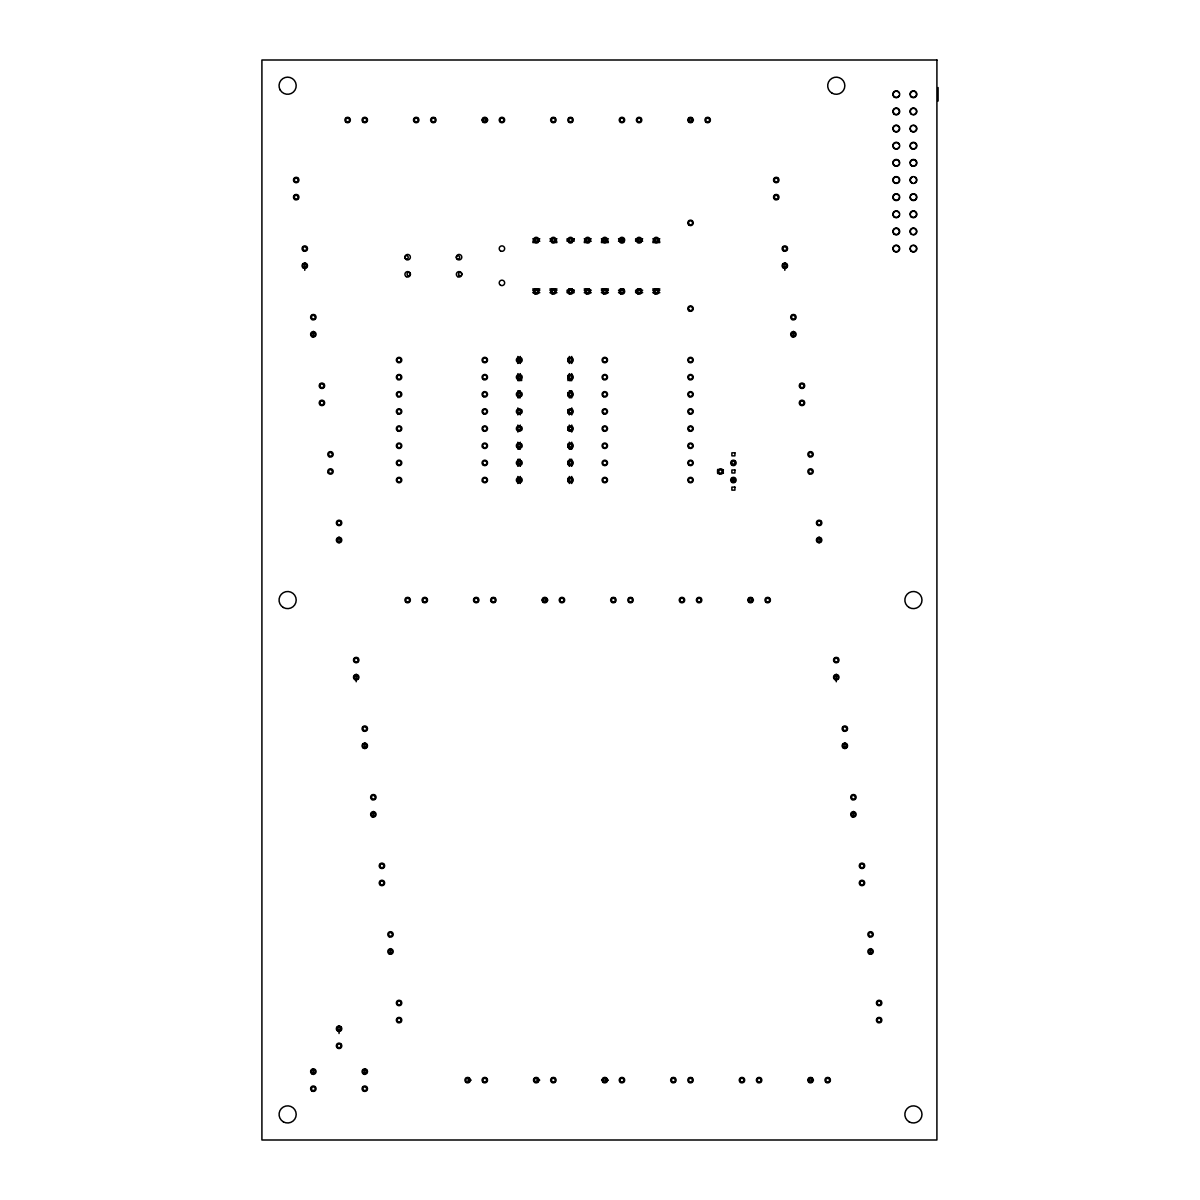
<?xml version="1.0" encoding="UTF-8"?>
<svg xmlns="http://www.w3.org/2000/svg" width="1200" height="1200" viewBox="0 0 1200 1200"><rect width="100%" height="100%" fill="white"/><g stroke="black" fill="none" stroke-linecap="round" stroke-linejoin="round"><path stroke-width="1.5" d="M482.115 120L487.74 120M687.855 120.015L693.48 120.015M532.785 238.815L539.805 238.815M549.93 238.815L556.95 238.815M584.22 238.815L591.24 238.815M601.365 238.815L608.385 238.815M618.51 238.815L623.775 238.815M642.675 238.815L635.655 238.815L635.655 241.23L642.675 241.23M652.8 238.815L659.82 238.815M532.785 241.23L539.805 241.23M549.93 241.23L556.95 241.23M584.22 241.23L591.24 241.23M601.365 241.23L608.385 241.23M618.51 241.23L623.775 241.23M652.8 241.23L659.82 241.23M532.785 242.58L538.05 242.58M551.685 242.58L556.95 242.58M568.83 242.58L572.34 242.58M584.22 242.58L589.485 242.58M601.365 242.58L608.385 242.58M620.265 242.58L623.775 242.58M637.41 242.58L640.92 242.58M652.8 242.58L659.82 242.58M532.785 288.9L539.805 288.9M549.93 288.9L556.95 288.9M568.83 288.9L572.34 288.9M584.22 288.9L589.485 288.9M601.365 288.9L608.385 288.9M620.265 288.9L623.775 288.9M637.41 288.9L640.92 288.9M652.8 288.9L659.82 288.9M532.785 290.25L539.805 290.25M549.93 290.25L556.95 290.25M584.22 290.25L591.24 290.25M601.365 290.25L608.385 290.25M618.51 290.25L623.775 290.25M642.675 290.25L635.655 290.25L635.655 292.665L642.675 292.665M652.8 290.25L659.82 290.25M532.785 292.665L539.805 292.665M549.93 292.665L556.95 292.665M584.22 292.665L591.24 292.665M601.365 292.665L608.385 292.665M618.51 292.665L623.775 292.665M652.8 292.665L659.82 292.665M517.89 358.77L520.29 358.77M569.325 358.77L571.725 358.77M517.89 361.17L520.29 361.17M569.325 361.17L571.725 361.17M517.89 375.915L520.29 375.915M569.325 375.915L571.725 375.915M517.89 378.315L520.29 378.315M569.325 378.315L571.725 378.315M520.29 390.75L517.89 390.75L517.89 397.77L520.29 397.77L520.29 392.505M569.325 390.75L571.725 390.75L571.725 397.77L569.325 397.77L569.325 392.505M517.89 393.06L520.29 393.06M569.325 393.06L571.725 393.06M517.89 395.46L520.29 395.46M569.325 395.46L571.725 395.46M517.89 410.205L520.29 410.205M569.325 410.205L571.725 410.205M517.89 412.605L520.29 412.605M569.325 412.605L571.725 412.605M517.89 427.35L520.29 427.35M569.325 427.35L571.725 427.35M517.89 429.75L520.29 429.75M569.325 429.75L571.725 429.75M517.89 444.495L520.29 444.495M569.325 444.495L571.725 444.495M517.89 446.895L520.29 446.895M569.325 446.895L571.725 446.895M520.29 459.33L517.89 459.33L517.89 466.35M569.325 459.33L571.725 459.33L571.725 466.35M731.88 461.385L734.91 461.385M517.89 461.64L520.29 461.64M569.325 461.64L571.725 461.64M517.89 464.04L520.29 464.04M569.325 464.04L571.725 464.04M731.88 464.34L734.91 464.34M723.45 469.98L718.905 469.98L718.905 473.025L723.45 473.025M517.89 478.785L520.29 478.785M569.325 478.785L571.725 478.785M517.89 481.185L520.29 481.185M569.325 481.185L571.725 481.185M542.13 600.06L547.755 600.06M747.87 600.075L753.495 600.075M467.79 1080.135L471.165 1080.135M536.37 1080.135L539.745 1080.135M601.575 1080.135L608.325 1080.135M807.87 1080.135L813.495 1080.135M938.085 87.54L938.085 101.04M870.555 948.585L870.555 954.21M853.41 811.425L853.41 817.05M844.845 742.86L844.845 748.485M836.265 674.28L836.265 681.78M819.12 537.12L819.12 542.745M793.41 331.38L793.41 337.005M784.83 262.8L784.83 270.3M733.395 478.005L733.395 481.74M731.97 478.545L731.97 481.59M721.935 469.98L721.935 473.025M657.51 238.815L657.51 241.23M657.51 290.25L657.51 292.665M655.11 238.815L655.11 241.23M655.11 290.25L655.11 292.665M640.365 238.815L640.365 241.23M640.365 290.25L640.365 292.665M637.965 238.815L637.965 241.23M637.965 290.25L637.965 292.665M623.22 238.815L623.22 241.23M623.22 290.25L623.22 292.665M620.82 238.815L620.82 241.23M620.82 290.25L620.82 292.665M606.075 238.815L606.075 241.23M606.075 290.25L606.075 292.665M603.675 238.815L603.675 241.23M603.675 290.25L603.675 292.665M588.93 238.815L588.93 241.23M588.93 290.25L588.93 292.665M586.53 238.815L586.53 241.23M586.53 290.25L586.53 292.665M571.785 238.815L571.785 241.23M571.785 290.25L571.785 292.665M571.725 356.46L571.725 363.48M571.725 373.605L571.725 380.625L569.325 380.625L569.325 373.605M571.725 407.895L571.725 414.915M571.725 425.04L571.725 432.06M571.725 442.185L571.725 449.205L569.325 449.205L569.325 442.185M571.725 476.475L571.725 483.495M569.385 238.815L569.385 241.23M569.385 290.25L569.385 292.665M569.325 356.46L569.325 363.48M569.325 409.65L569.325 414.915M569.325 425.04L569.325 430.305M569.325 461.085L569.325 466.35M569.325 476.475L569.325 483.495M567.975 358.215L567.975 361.725M567.975 375.36L567.975 380.625M567.975 392.505L567.975 396.015M567.975 409.65L567.975 413.16M567.975 426.795L567.975 430.305M567.975 443.94L567.975 447.45M567.975 461.085L567.975 464.595M567.975 478.23L567.975 481.74M554.64 238.815L554.64 241.23M554.64 290.25L554.64 292.665M552.24 238.815L552.24 241.23M552.24 290.25L552.24 292.665M537.495 238.815L537.495 241.23M537.495 290.25L537.495 292.665M535.095 238.815L535.095 241.23M535.095 290.25L535.095 292.665M521.64 358.215L521.64 361.725M521.64 375.36L521.64 380.625M521.64 392.505L521.64 396.015M521.64 409.65L521.64 413.16M521.64 426.795L521.64 430.305M521.64 443.94L521.64 447.45M521.64 461.085L521.64 464.595M521.64 478.23L521.64 481.74M520.29 356.46L520.29 363.48M520.29 373.605L520.29 380.625L517.89 380.625L517.89 373.605M520.29 409.65L520.29 414.915M520.29 425.04L520.29 430.305M520.29 442.185L520.29 449.205L517.89 449.205L517.89 442.185M520.29 461.085L520.29 466.35M520.29 476.475L520.29 483.495M517.89 356.46L517.89 363.48M517.89 407.895L517.89 414.915M517.89 425.04L517.89 432.06M517.89 476.475L517.89 483.495M390.495 948.585L390.495 954.21M373.35 811.425L373.35 817.05M364.785 742.86L364.785 748.485M364.785 1068.885L364.785 1074.51M356.205 674.28L356.205 681.765M339.06 537.12L339.06 542.745M339.06 1026.015L339.06 1033.515M313.35 331.38L313.35 337.005M313.35 1068.885L313.35 1074.51M304.77 262.8L304.77 270.3M910.335 94.29A3.09 3.09 0 0 1 914.475 91.395A3.09 3.09 0 0 1 915.78 96.27A3.09 3.09 0 0 1 910.755 95.835M898.95 95.835A3.09 3.09 0 0 1 894.285 96.66A3.09 3.09 0 0 1 894.285 91.92A3.09 3.09 0 0 1 898.95 92.745M911.88 114.105A3.09 3.09 0 0 1 911.43 109.065A3.09 3.09 0 0 1 916.32 110.385A3.09 3.09 0 0 1 913.425 114.525M913.425 125.49A3.09 3.09 0 0 1 916.5 128.58A3.09 3.09 0 0 1 913.425 131.67A3.09 3.09 0 0 1 910.335 128.58M910.755 127.035A3.09 3.09 0 0 1 911.88 125.91M899.355 128.58A3.09 3.09 0 0 1 895.215 131.475A3.09 3.09 0 0 1 893.91 126.6A3.09 3.09 0 0 1 898.95 127.035M910.755 144.18A3.09 3.09 0 0 1 915.78 143.745A3.09 3.09 0 0 1 914.475 148.62A3.09 3.09 0 0 1 910.335 145.725M898.95 147.27A3.09 3.09 0 0 1 894.285 148.095A3.09 3.09 0 0 1 894.285 143.355A3.09 3.09 0 0 1 898.95 144.18M910.335 162.87A3.09 3.09 0 0 1 913.425 159.78A3.09 3.09 0 0 1 916.5 162.87A3.09 3.09 0 0 1 913.425 165.96M911.88 165.54A3.09 3.09 0 0 1 910.755 164.415M898.95 164.415A3.09 3.09 0 0 1 893.91 164.85A3.09 3.09 0 0 1 895.215 159.975A3.09 3.09 0 0 1 899.355 162.87M914.955 177.345A3.09 3.09 0 0 1 914.955 182.685M911.88 182.685A3.09 3.09 0 0 1 911.88 177.345M894.735 182.685A3.09 3.09 0 0 1 894.285 177.645A3.09 3.09 0 0 1 899.175 178.965A3.09 3.09 0 0 1 896.28 183.105M910.755 195.615A3.09 3.09 0 0 1 915.78 195.18A3.09 3.09 0 0 1 914.475 200.055A3.09 3.09 0 0 1 910.335 197.16M899.355 197.16A3.09 3.09 0 0 1 895.215 200.055A3.09 3.09 0 0 1 893.91 195.18A3.09 3.09 0 0 1 898.95 195.615M910.335 214.305A3.09 3.09 0 0 1 914.475 211.41A3.09 3.09 0 0 1 915.78 216.285A3.09 3.09 0 0 1 910.755 215.85M898.95 215.85A3.09 3.09 0 0 1 894.285 216.675A3.09 3.09 0 0 1 894.285 211.935A3.09 3.09 0 0 1 898.95 212.76M911.88 234.12A3.09 3.09 0 0 1 911.43 229.08A3.09 3.09 0 0 1 916.32 230.4A3.09 3.09 0 0 1 913.425 234.54M913.425 245.505A3.09 3.09 0 0 1 916.5 248.595A3.09 3.09 0 0 1 913.425 251.685A3.09 3.09 0 0 1 910.335 248.595M910.755 247.05A3.09 3.09 0 0 1 911.88 245.925M899.355 248.595A3.09 3.09 0 0 1 895.215 251.49A3.09 3.09 0 0 1 893.91 246.615A3.09 3.09 0 0 1 898.95 247.05M717.675 473.55A15.87 15.87 0 0 1 717.675 469.41M401.1 360.045L401.1 360.045A2.025 2.025 0 0 1 398.055 361.785A2.025 2.025 0 0 1 398.055 358.29A2.025 2.025 0 0 1 401.1 360.045M401.1 377.19L401.1 377.31A2.025 2.025 0 0 1 398.055 378.93A2.025 2.025 0 0 1 398.055 375.435A2.025 2.025 0 0 1 401.1 377.19L401.1 377.19M401.1 394.335L401.1 394.335A2.025 2.025 0 0 1 398.055 396.075A2.025 2.025 0 0 1 398.055 392.58A2.025 2.025 0 0 1 401.1 394.335M606.84 377.19L606.84 377.31A2.025 2.025 0 0 1 603.795 378.93A2.025 2.025 0 0 1 603.795 375.435A2.025 2.025 0 0 1 606.84 377.19L606.84 377.19M606.84 445.77L606.84 445.635A2.025 2.025 0 0 0 603.795 444.015A2.025 2.025 0 0 0 603.795 447.51A2.025 2.025 0 0 0 606.84 445.77L606.84 445.77M936.915 60L261.915 60L261.915 1140L936.915 1140L936.915 60M349.32 118.32L345.945 118.32L345.945 121.695L349.32 121.695L349.32 118.32M366.465 118.32L363.09 118.32L363.09 121.695L366.465 121.695L366.465 118.32M417.9 118.32L414.525 118.32L414.525 121.695L417.9 121.695L417.9 118.32M435.045 118.32L431.67 118.32L431.67 121.695L435.045 121.695L435.045 118.32M486.48 118.32L483.105 118.32L483.105 121.695L486.48 121.695L486.48 118.32M503.625 118.32L500.25 118.32L500.25 121.695L503.625 121.695L503.625 118.32M555.06 118.32L551.685 118.32L551.685 121.695L555.06 121.695L555.06 118.32M572.205 118.32L568.83 118.32L568.83 121.695L572.205 121.695L572.205 118.32M623.64 118.32L620.265 118.32L620.265 121.695L623.64 121.695L623.64 118.32M640.785 118.32L637.41 118.32L637.41 121.695L640.785 121.695L640.785 118.32M692.22 118.32L688.845 118.32L688.845 121.695L692.22 121.695L692.22 118.32M709.365 118.32L705.99 118.32L705.99 121.695L709.365 121.695L709.365 118.32M297.885 178.335L294.51 178.335L294.51 181.71L297.885 181.71L297.885 178.335M777.945 178.335L774.57 178.335L774.57 181.71L777.945 181.71L777.945 178.335M297.885 195.48L294.51 195.48L294.51 198.855L297.885 198.855L297.885 195.48M777.945 195.48L774.57 195.48L774.57 198.855L777.945 198.855L777.945 195.48M574.095 238.815L567.075 238.815L567.075 241.23L574.095 241.23L574.095 238.815M306.465 246.915L303.09 246.915L303.09 250.29L306.465 250.29L306.465 246.915M786.525 246.915L783.15 246.915L783.15 250.29L786.525 250.29L786.525 246.915M306.465 264.06L303.09 264.06L303.09 267.435L306.465 267.435L306.465 264.06M786.525 264.06L783.15 264.06L783.15 267.435L786.525 267.435L786.525 264.06M574.095 290.25L567.075 290.25L567.075 292.665L574.095 292.665L574.095 290.25M315.03 315.495L311.655 315.495L311.655 318.87L315.03 318.87L315.03 315.495M795.09 315.495L791.715 315.495L791.715 318.87L795.09 318.87L795.09 315.495M315.03 332.64L311.655 332.64L311.655 336.015L315.03 336.015L315.03 332.64M795.09 332.64L791.715 332.64L791.715 336.015L795.09 336.015L795.09 332.64M323.61 384.075L320.235 384.075L320.235 387.45L323.61 387.45L323.61 384.075M803.67 384.075L800.295 384.075L800.295 387.45L803.67 387.45L803.67 384.075M323.61 401.22L320.235 401.22L320.235 404.595L323.61 404.595L323.61 401.22M803.67 401.22L800.295 401.22L800.295 404.595L803.67 404.595L803.67 401.22M332.175 452.655L328.8 452.655L328.8 456.03L332.175 456.03L332.175 452.655M734.91 452.82L731.88 452.82L731.88 455.85L734.91 455.85L734.91 452.82M812.235 452.655L808.86 452.655L808.86 456.03L812.235 456.03L812.235 452.655M734.91 461.31L731.88 461.31L731.88 464.43L734.91 464.43L734.91 461.31M332.175 469.8L328.8 469.8L328.8 473.175L332.175 473.175L332.175 469.8M812.235 469.8L808.86 469.8L808.86 473.175L812.235 473.175L812.235 469.8M734.91 469.965L731.88 469.965L731.88 472.995L734.91 472.995L734.91 469.965M735.015 478.545L731.88 478.53L731.88 481.575L735.015 481.59L734.91 478.53M734.91 487.11L731.88 487.11L731.88 490.14L734.91 490.14L734.91 487.11M340.755 521.235L337.38 521.235L337.38 524.61L340.755 524.61L340.755 521.235M820.815 521.235L817.44 521.235L817.44 524.61L820.815 524.61L820.815 521.235M340.755 538.38L337.38 538.38L337.38 541.755L340.755 541.755L340.755 538.38M820.815 538.38L817.44 538.38L817.44 541.755L820.815 541.755L820.815 538.38M409.335 598.38L405.96 598.38L405.96 601.755L409.335 601.755L409.335 598.38M426.48 598.38L423.105 598.38L423.105 601.755L426.48 601.755L426.48 598.38M477.915 598.38L474.54 598.38L474.54 601.755L477.915 601.755L477.915 598.38M495.06 598.38L491.685 598.38L491.685 601.755L495.06 601.755L495.06 598.38M546.495 598.38L543.12 598.38L543.12 601.755L546.495 601.755L546.495 598.38M563.64 598.38L560.265 598.38L560.265 601.755L563.64 601.755L563.64 598.38M615.075 598.38L611.7 598.38L611.7 601.755L615.075 601.755L615.075 598.38M632.22 598.38L628.845 598.38L628.845 601.755L632.22 601.755L632.22 598.38M683.655 598.38L680.28 598.38L680.28 601.755L683.655 601.755L683.655 598.38M700.8 598.38L697.425 598.38L697.425 601.755L700.8 601.755L700.8 598.38M752.235 598.38L748.86 598.38L748.86 601.755L752.235 601.755L752.235 598.38M769.38 598.38L766.005 598.38L766.005 601.755L769.38 601.755L769.38 598.38M357.9 658.395L354.525 658.395L354.525 661.77L357.9 661.77L357.9 658.395M837.96 658.395L834.585 658.395L834.585 661.77L837.96 661.77L837.96 658.395M357.9 675.54L354.525 675.54L354.525 678.915L357.9 678.915L357.9 675.54M837.96 675.54L834.585 675.54L834.585 678.915L837.96 678.915L837.96 675.54M366.465 726.96L363.09 726.975L363.09 730.35L366.465 730.35L366.465 726.96M846.525 726.975L843.15 726.975L843.15 730.35L846.525 730.35L846.525 726.975M366.465 744.12L363.09 744.12L363.09 747.495L366.465 747.495L366.465 744.12M846.525 744.12L843.15 744.12L843.15 747.495L846.525 747.495L846.525 744.12M375.045 795.555L371.67 795.555L371.67 798.93L375.045 798.93L375.045 795.555M855.105 795.555L851.73 795.555L851.73 798.93L855.105 798.93L855.105 795.555M375.045 812.7L371.67 812.685L371.67 816.075L375.045 816.06L375.045 812.7M855.105 812.7L851.73 812.685L851.73 816.06L855.105 816.075L855.105 812.7M383.61 864.135L380.235 864.135L380.235 867.51L383.61 867.51L383.61 864.135M863.67 864.135L860.295 864.135L860.295 867.51L863.67 867.51L863.67 864.135M383.61 881.28L380.235 881.28L380.235 884.64L383.61 884.64L383.61 881.28M863.67 881.28L860.295 881.28L860.295 884.655L863.67 884.655L863.67 881.28M392.19 932.715L388.815 932.715L388.815 936.09L392.19 936.09L392.19 932.715M872.25 932.715L868.875 932.715L868.875 936.09L872.25 936.09L872.25 932.715M392.19 949.86L388.815 949.86L388.815 953.235L392.19 953.235L392.19 949.86M872.25 949.86L868.875 949.86L868.875 953.235L872.25 953.235L872.25 949.86M400.755 1001.295L397.38 1001.295L397.38 1004.67L400.755 1004.67L400.755 1001.28M880.815 1001.295L877.44 1001.295L877.44 1004.655L880.815 1004.67L880.815 1001.295M400.755 1018.425L397.38 1018.44L397.38 1021.8L400.755 1021.815L400.755 1018.44M880.815 1018.425L877.44 1018.44L877.44 1021.815L880.815 1021.815L880.815 1018.44M340.755 1027.005L337.38 1027.005L337.38 1030.38L340.755 1030.38L340.755 1027.005M340.755 1044.15L337.38 1044.15L337.38 1047.525L340.755 1047.525L340.755 1044.15M315.03 1069.875L311.655 1069.875L311.655 1073.25L315.03 1073.25L315.03 1069.875M366.465 1069.875L363.09 1069.875L363.09 1073.25L366.465 1073.25L366.465 1069.875M469.335 1078.44L465.96 1078.44L465.96 1081.815L469.335 1081.815L469.335 1078.44M486.48 1078.44L483.105 1078.44L483.105 1081.815L486.48 1081.815L486.48 1078.44M537.915 1078.44L534.54 1078.44L534.54 1081.815L537.915 1081.815L537.915 1078.44M555.06 1078.44L551.685 1078.44L551.685 1081.815L555.06 1081.815L555.06 1078.44M606.495 1078.44L603.12 1078.44L603.12 1081.815L606.495 1081.815L606.495 1078.44M623.64 1078.44L620.265 1078.44L620.265 1081.815L623.64 1081.815L623.64 1078.44M675.075 1078.44L671.7 1078.44L671.7 1081.815L675.075 1081.815L675.075 1078.44M692.22 1078.44L688.845 1078.44L688.845 1081.815L692.22 1081.815L692.22 1078.44M743.655 1078.44L740.28 1078.44L740.28 1081.815L743.655 1081.815L743.655 1078.44M760.8 1078.44L757.425 1078.44L757.425 1081.815L760.8 1081.815L760.8 1078.44M812.235 1078.44L808.86 1078.44L808.86 1081.815L812.235 1081.815L812.235 1078.44M829.38 1078.44L826.005 1078.44L826.005 1081.815L829.38 1081.815L829.38 1078.44M315.03 1087.005L311.655 1087.02L311.655 1090.395L315.03 1090.395L315.03 1087.02M366.465 1087.005L363.09 1087.02L363.09 1090.38L366.465 1090.38L366.465 1087.02M831.975 93.135A8.58 8.565 0 0 0 844.845 85.71A8.58 8.565 0 0 0 831.975 78.3A8.58 8.565 0 0 0 831.975 93.135M909.135 607.485A8.565 8.565 0 0 0 921.99 600.075A8.565 8.565 0 0 0 909.135 592.65A8.565 8.565 0 0 0 909.135 607.485M283.335 607.485A8.58 8.565 0 0 0 296.205 600.06A8.58 8.565 0 0 0 283.335 592.65A8.58 8.565 0 0 0 283.335 607.485M283.335 1121.835A8.58 8.58 0 0 0 296.205 1114.41A8.58 8.58 0 0 0 283.335 1107A8.58 8.58 0 0 0 283.335 1121.835M909.135 1121.835A8.58 8.565 0 0 0 921.99 1114.41A8.58 8.565 0 0 0 909.135 1107A8.58 8.565 0 0 0 909.135 1121.835M280.2 90A8.58 8.565 0 0 0 295.05 90A8.58 8.565 0 0 0 287.625 77.145A8.58 8.565 0 0 0 280.2 90M457.71 259.545A2.745 2.745 0 0 0 461.82 257.175A2.745 2.745 0 0 0 457.71 254.79A2.745 2.745 0 0 0 457.71 259.545M457.71 276.69A2.745 2.745 0 0 0 461.82 274.305A2.745 2.745 0 0 0 457.71 271.935A2.745 2.745 0 0 0 457.71 276.69M406.275 259.545A2.745 2.745 0 0 0 410.385 257.175A2.745 2.745 0 0 0 406.275 254.79A2.745 2.745 0 0 0 406.275 259.545M406.275 276.69A2.745 2.745 0 0 0 410.385 274.305A2.745 2.745 0 0 0 406.275 271.935A2.745 2.745 0 0 0 406.275 276.69M500.565 250.965A2.745 2.745 0 0 0 504.675 248.595A2.745 2.745 0 0 0 500.565 246.225A2.745 2.745 0 0 0 500.565 250.965M500.565 285.255A2.745 2.745 0 0 0 504.675 282.885A2.745 2.745 0 0 0 500.565 280.515A2.745 2.745 0 0 0 500.565 285.255M893.61 112.98A3.09 3.09 0 0 0 898.95 112.98A3.09 3.09 0 0 0 896.28 108.345A3.09 3.09 0 0 0 893.61 112.98M894.735 234.12A3.09 3.09 0 0 0 899.355 231.45A3.09 3.09 0 0 0 894.735 228.78A3.09 3.09 0 0 0 894.735 234.12M654.87 293.835A2.745 2.745 0 0 0 658.98 291.465A2.745 2.745 0 0 0 654.87 289.08A2.745 2.745 0 0 0 654.87 293.835M637.725 293.835A2.745 2.745 0 0 0 641.835 291.465A2.745 2.745 0 0 0 637.725 289.08A2.745 2.745 0 0 0 637.725 293.835M620.58 293.835A2.745 2.745 0 0 0 624.69 291.465A2.745 2.745 0 0 0 620.58 289.08A2.745 2.745 0 0 0 620.58 293.835M603.435 293.835A2.745 2.745 0 0 0 607.545 291.465A2.745 2.745 0 0 0 603.435 289.08A2.745 2.745 0 0 0 603.435 293.835M586.29 293.835A2.745 2.745 0 0 0 590.4 291.465A2.745 2.745 0 0 0 586.29 289.08A2.745 2.745 0 0 0 586.29 293.835M569.145 293.835A2.745 2.745 0 0 0 573.255 291.465A2.745 2.745 0 0 0 569.145 289.08A2.745 2.745 0 0 0 569.145 293.835M552 293.835A2.745 2.745 0 0 0 556.11 291.465A2.745 2.745 0 0 0 552 289.08A2.745 2.745 0 0 0 552 293.835M534.855 293.835A2.745 2.745 0 0 0 538.965 291.465A2.745 2.745 0 0 0 534.855 289.08A2.745 2.745 0 0 0 534.855 293.835M534.855 242.4A2.745 2.745 0 0 0 538.965 240.03A2.745 2.745 0 0 0 534.855 237.645A2.745 2.745 0 0 0 534.855 242.4M552 242.4A2.745 2.745 0 0 0 556.11 240.03A2.745 2.745 0 0 0 552 237.645A2.745 2.745 0 0 0 552 242.4M569.145 242.4A2.745 2.745 0 0 0 573.255 240.03A2.745 2.745 0 0 0 569.145 237.645A2.745 2.745 0 0 0 569.145 242.4M586.29 242.4A2.745 2.745 0 0 0 590.4 240.03A2.745 2.745 0 0 0 586.29 237.645A2.745 2.745 0 0 0 586.29 242.4M603.435 242.4A2.745 2.745 0 0 0 607.545 240.03A2.745 2.745 0 0 0 603.435 237.645A2.745 2.745 0 0 0 603.435 242.4M620.58 242.4A2.745 2.745 0 0 0 624.69 240.03A2.745 2.745 0 0 0 620.58 237.645A2.745 2.745 0 0 0 620.58 242.4M637.725 242.4A2.745 2.745 0 0 0 641.835 240.03A2.745 2.745 0 0 0 637.725 237.645A2.745 2.745 0 0 0 637.725 242.4M654.87 242.4A2.745 2.745 0 0 0 658.98 240.03A2.745 2.745 0 0 0 654.87 237.645A2.745 2.745 0 0 0 654.87 242.4M569.145 362.415A2.745 2.745 0 0 0 573.255 360.045A2.745 2.745 0 0 0 569.145 357.66A2.745 2.745 0 0 0 569.145 362.415M569.145 379.56A2.745 2.745 0 0 0 573.255 377.19A2.745 2.745 0 0 0 569.145 374.805A2.745 2.745 0 0 0 569.145 379.56M569.145 396.705A2.745 2.745 0 0 0 573.255 394.335A2.745 2.745 0 0 0 569.145 391.95A2.745 2.745 0 0 0 569.145 396.705M569.145 413.85A2.745 2.745 0 0 0 573.255 411.48A2.745 2.745 0 0 0 569.145 409.095A2.745 2.745 0 0 0 569.145 413.85M569.145 430.995A2.745 2.745 0 0 0 573.255 428.625A2.745 2.745 0 0 0 569.145 426.24A2.745 2.745 0 0 0 569.145 430.995M568.14 447.135A2.745 2.745 0 0 0 572.895 447.135A2.745 2.745 0 0 0 570.525 443.025A2.745 2.745 0 0 0 568.14 447.135M569.145 465.285A2.745 2.745 0 0 0 573.255 462.915A2.745 2.745 0 0 0 569.145 460.53A2.745 2.745 0 0 0 569.145 465.285M568.14 481.425A2.745 2.745 0 0 0 572.895 481.425A2.745 2.745 0 0 0 570.525 477.315A2.745 2.745 0 0 0 568.14 481.425M516.705 481.425A2.745 2.745 0 0 0 521.46 481.425A2.745 2.745 0 0 0 519.09 477.315A2.745 2.745 0 0 0 516.705 481.425M517.71 465.285A2.745 2.745 0 0 0 521.82 462.915A2.745 2.745 0 0 0 517.71 460.53A2.745 2.745 0 0 0 517.71 465.285M516.705 447.135A2.745 2.745 0 0 0 521.46 447.135A2.745 2.745 0 0 0 519.09 443.025A2.745 2.745 0 0 0 516.705 447.135M517.71 430.995A2.745 2.745 0 0 0 521.82 428.625A2.745 2.745 0 0 0 517.71 426.24A2.745 2.745 0 0 0 517.71 430.995M517.71 413.85A2.745 2.745 0 0 0 521.82 411.48A2.745 2.745 0 0 0 517.71 409.095A2.745 2.745 0 0 0 517.71 413.85M517.71 396.705A2.745 2.745 0 0 0 521.82 394.335A2.745 2.745 0 0 0 517.71 391.95A2.745 2.745 0 0 0 517.71 396.705M517.71 379.56A2.745 2.745 0 0 0 521.82 377.19A2.745 2.745 0 0 0 517.71 374.805A2.745 2.745 0 0 0 517.71 379.56M517.71 362.415A2.745 2.745 0 0 0 521.82 360.045A2.745 2.745 0 0 0 517.71 357.66A2.745 2.745 0 0 0 517.71 362.415M380.55 868.185A2.745 2.745 0 0 0 384.66 865.815A2.745 2.745 0 0 0 380.55 863.445A2.745 2.745 0 0 0 380.55 868.185M380.55 885.33A2.745 2.745 0 0 0 384.66 882.96A2.745 2.745 0 0 0 380.55 880.59A2.745 2.745 0 0 0 380.55 885.33M389.13 936.765A2.745 2.745 0 0 0 393.24 934.395A2.745 2.745 0 0 0 389.13 932.025A2.745 2.745 0 0 0 389.13 936.765M389.13 953.91A2.745 2.745 0 0 0 393.24 951.54A2.745 2.745 0 0 0 389.13 949.17A2.745 2.745 0 0 0 389.13 953.91M397.695 1005.345A2.745 2.745 0 0 0 401.805 1002.975A2.745 2.745 0 0 0 397.695 1000.605A2.745 2.745 0 0 0 397.695 1005.345M397.695 1022.49A2.745 2.745 0 0 0 401.805 1020.12A2.745 2.745 0 0 0 397.695 1017.75A2.745 2.745 0 0 0 397.695 1022.49M773.88 181.38A2.745 2.745 0 0 0 778.635 181.38A2.745 2.745 0 0 0 776.265 177.27A2.745 2.745 0 0 0 773.88 181.38M774.885 199.53A2.745 2.745 0 0 0 778.995 197.16A2.745 2.745 0 0 0 774.885 194.79A2.745 2.745 0 0 0 774.885 199.53M783.465 250.965A2.745 2.745 0 0 0 787.575 248.595A2.745 2.745 0 0 0 783.465 246.225A2.745 2.745 0 0 0 783.465 250.965M783.465 268.11A2.745 2.745 0 0 0 787.575 265.74A2.745 2.745 0 0 0 783.465 263.37A2.745 2.745 0 0 0 783.465 268.11M792.03 319.545A2.745 2.745 0 0 0 796.14 317.175A2.745 2.745 0 0 0 792.03 314.805A2.745 2.745 0 0 0 792.03 319.545M792.03 336.69A2.745 2.745 0 0 0 796.14 334.32A2.745 2.745 0 0 0 792.03 331.95A2.745 2.745 0 0 0 792.03 336.69M353.835 661.44A2.745 2.745 0 0 0 358.575 661.44A2.745 2.745 0 0 0 356.205 657.33A2.745 2.745 0 0 0 353.835 661.44M354.84 679.59A2.745 2.745 0 0 0 358.95 677.22A2.745 2.745 0 0 0 354.84 674.85A2.745 2.745 0 0 0 354.84 679.59M363.405 731.025A2.745 2.745 0 0 0 367.515 728.655A2.745 2.745 0 0 0 363.405 726.285A2.745 2.745 0 0 0 363.405 731.025M363.405 748.17A2.745 2.745 0 0 0 367.515 745.8A2.745 2.745 0 0 0 363.405 743.43A2.745 2.745 0 0 0 363.405 748.17M371.985 799.605A2.745 2.745 0 0 0 376.095 797.235A2.745 2.745 0 0 0 371.985 794.865A2.745 2.745 0 0 0 371.985 799.605M371.985 816.75A2.745 2.745 0 0 0 376.095 814.38A2.745 2.745 0 0 0 371.985 812.01A2.745 2.745 0 0 0 371.985 816.75M800.61 388.125A2.745 2.745 0 0 0 804.72 385.755A2.745 2.745 0 0 0 800.61 383.385A2.745 2.745 0 0 0 800.61 388.125M800.61 405.27A2.745 2.745 0 0 0 804.72 402.9A2.745 2.745 0 0 0 800.61 400.53A2.745 2.745 0 0 0 800.61 405.27M809.175 456.705A2.745 2.745 0 0 0 813.285 454.335A2.745 2.745 0 0 0 809.175 451.965A2.745 2.745 0 0 0 809.175 456.705M809.175 473.85A2.745 2.745 0 0 0 813.285 471.48A2.745 2.745 0 0 0 809.175 469.11A2.745 2.745 0 0 0 809.175 473.85M817.755 525.285A2.745 2.745 0 0 0 821.865 522.915A2.745 2.745 0 0 0 817.755 520.545A2.745 2.745 0 0 0 817.755 525.285M816.75 541.425A2.745 2.745 0 0 0 821.49 541.425A2.745 2.745 0 0 0 819.12 537.315A2.745 2.745 0 0 0 816.75 541.425M706.305 122.385A2.745 2.745 0 0 0 710.415 120.015A2.745 2.745 0 0 0 706.305 117.63A2.745 2.745 0 0 0 706.305 122.385M689.16 122.385A2.745 2.745 0 0 0 693.27 120.015A2.745 2.745 0 0 0 689.16 117.63A2.745 2.745 0 0 0 689.16 122.385M637.725 122.385A2.745 2.745 0 0 0 641.835 120.015A2.745 2.745 0 0 0 637.725 117.63A2.745 2.745 0 0 0 637.725 122.385M620.58 122.385A2.745 2.745 0 0 0 624.69 120.015A2.745 2.745 0 0 0 620.58 117.63A2.745 2.745 0 0 0 620.58 122.385M569.145 122.385A2.745 2.745 0 0 0 573.255 120.015A2.745 2.745 0 0 0 569.145 117.63A2.745 2.745 0 0 0 569.145 122.385M552 122.385A2.745 2.745 0 0 0 556.11 120.015A2.745 2.745 0 0 0 552 117.63A2.745 2.745 0 0 0 552 122.385M860.61 868.185A2.745 2.745 0 0 0 864.72 865.815A2.745 2.745 0 0 0 860.61 863.445A2.745 2.745 0 0 0 860.61 868.185M860.61 885.33A2.745 2.745 0 0 0 864.72 882.96A2.745 2.745 0 0 0 860.61 880.59A2.745 2.745 0 0 0 860.61 885.33M869.19 936.765A2.745 2.745 0 0 0 873.3 934.395A2.745 2.745 0 0 0 869.19 932.025A2.745 2.745 0 0 0 869.19 936.765M869.19 953.91A2.745 2.745 0 0 0 873.3 951.54A2.745 2.745 0 0 0 869.19 949.17A2.745 2.745 0 0 0 869.19 953.91M877.755 1005.345A2.745 2.745 0 0 0 881.865 1002.975A2.745 2.745 0 0 0 877.755 1000.605A2.745 2.745 0 0 0 877.755 1005.345M877.755 1022.49A2.745 2.745 0 0 0 881.865 1020.12A2.745 2.745 0 0 0 877.755 1017.75A2.745 2.745 0 0 0 877.755 1022.49M500.565 122.385A2.745 2.745 0 0 0 504.675 120.015A2.745 2.745 0 0 0 500.565 117.63A2.745 2.745 0 0 0 500.565 122.385M483.42 122.385A2.745 2.745 0 0 0 487.53 120.015A2.745 2.745 0 0 0 483.42 117.63A2.745 2.745 0 0 0 483.42 122.385M431.985 122.385A2.745 2.745 0 0 0 436.095 120.015A2.745 2.745 0 0 0 431.985 117.63A2.745 2.745 0 0 0 431.985 122.385M414.84 122.385A2.745 2.745 0 0 0 418.95 120.015A2.745 2.745 0 0 0 414.84 117.63A2.745 2.745 0 0 0 414.84 122.385M363.405 122.385A2.745 2.745 0 0 0 367.515 120.015A2.745 2.745 0 0 0 363.405 117.63A2.745 2.745 0 0 0 363.405 122.385M346.26 122.385A2.745 2.745 0 0 0 350.37 120.015A2.745 2.745 0 0 0 346.26 117.63A2.745 2.745 0 0 0 346.26 122.385M834.9 662.445A2.745 2.745 0 0 0 839.01 660.075A2.745 2.745 0 0 0 834.9 657.705A2.745 2.745 0 0 0 834.9 662.445M834.9 679.59A2.745 2.745 0 0 0 839.01 677.22A2.745 2.745 0 0 0 834.9 674.85A2.745 2.745 0 0 0 834.9 679.59M843.465 731.025A2.745 2.745 0 0 0 847.575 728.655A2.745 2.745 0 0 0 843.465 726.285A2.745 2.745 0 0 0 843.465 731.025M843.465 748.17A2.745 2.745 0 0 0 847.575 745.8A2.745 2.745 0 0 0 843.465 743.43A2.745 2.745 0 0 0 843.465 748.17M852.045 799.605A2.745 2.745 0 0 0 856.155 797.235A2.745 2.745 0 0 0 852.045 794.865A2.745 2.745 0 0 0 852.045 799.605M852.045 816.75A2.745 2.745 0 0 0 856.155 814.38A2.745 2.745 0 0 0 852.045 812.01A2.745 2.745 0 0 0 852.045 816.75M293.82 181.38A2.745 2.745 0 0 0 298.575 181.38A2.745 2.745 0 0 0 296.205 177.27A2.745 2.745 0 0 0 293.82 181.38M294.825 199.53A2.745 2.745 0 0 0 298.935 197.16A2.745 2.745 0 0 0 294.825 194.79A2.745 2.745 0 0 0 294.825 199.53M303.405 250.965A2.745 2.745 0 0 0 307.515 248.595A2.745 2.745 0 0 0 303.405 246.225A2.745 2.745 0 0 0 303.405 250.965M303.405 268.11A2.745 2.745 0 0 0 307.515 265.74A2.745 2.745 0 0 0 303.405 263.37A2.745 2.745 0 0 0 303.405 268.11M311.97 319.545A2.745 2.745 0 0 0 316.08 317.175A2.745 2.745 0 0 0 311.97 314.805A2.745 2.745 0 0 0 311.97 319.545M311.97 336.69A2.745 2.745 0 0 0 316.08 334.32A2.745 2.745 0 0 0 311.97 331.95A2.745 2.745 0 0 0 311.97 336.69M620.58 1082.505A2.745 2.745 0 0 0 624.69 1080.135A2.745 2.745 0 0 0 620.58 1077.75A2.745 2.745 0 0 0 620.58 1082.505M603.435 1082.505A2.745 2.745 0 0 0 607.545 1080.135A2.745 2.745 0 0 0 603.435 1077.75A2.745 2.745 0 0 0 603.435 1082.505M552 1082.505A2.745 2.745 0 0 0 556.11 1080.135A2.745 2.745 0 0 0 552 1077.75A2.745 2.745 0 0 0 552 1082.505M534.855 1082.505A2.745 2.745 0 0 0 538.965 1080.135A2.745 2.745 0 0 0 534.855 1077.75A2.745 2.745 0 0 0 534.855 1082.505M483.42 1082.505A2.745 2.745 0 0 0 487.53 1080.135A2.745 2.745 0 0 0 483.42 1077.75A2.745 2.745 0 0 0 483.42 1082.505M466.275 1082.505A2.745 2.745 0 0 0 470.385 1080.135A2.745 2.745 0 0 0 466.275 1077.75A2.745 2.745 0 0 0 466.275 1082.505M320.55 388.125A2.745 2.745 0 0 0 324.66 385.755A2.745 2.745 0 0 0 320.55 383.385A2.745 2.745 0 0 0 320.55 388.125M320.55 405.27A2.745 2.745 0 0 0 324.66 402.9A2.745 2.745 0 0 0 320.55 400.53A2.745 2.745 0 0 0 320.55 405.27M329.115 456.705A2.745 2.745 0 0 0 333.225 454.335A2.745 2.745 0 0 0 329.115 451.965A2.745 2.745 0 0 0 329.115 456.705M328.11 472.845A2.745 2.745 0 0 0 332.865 472.845A2.745 2.745 0 0 0 330.495 468.735A2.745 2.745 0 0 0 328.11 472.845M337.695 525.285A2.745 2.745 0 0 0 341.805 522.915A2.745 2.745 0 0 0 337.695 520.545A2.745 2.745 0 0 0 337.695 525.285M337.695 542.43A2.745 2.745 0 0 0 341.805 540.06A2.745 2.745 0 0 0 337.695 537.69A2.745 2.745 0 0 0 337.695 542.43M826.32 1082.505A2.745 2.745 0 0 0 830.43 1080.135A2.745 2.745 0 0 0 826.32 1077.75A2.745 2.745 0 0 0 826.32 1082.505M809.175 1082.505A2.745 2.745 0 0 0 813.285 1080.135A2.745 2.745 0 0 0 809.175 1077.75A2.745 2.745 0 0 0 809.175 1082.505M757.74 1082.505A2.745 2.745 0 0 0 761.85 1080.135A2.745 2.745 0 0 0 757.74 1077.75A2.745 2.745 0 0 0 757.74 1082.505M740.595 1082.505A2.745 2.745 0 0 0 744.705 1080.135A2.745 2.745 0 0 0 740.595 1077.75A2.745 2.745 0 0 0 740.595 1082.505M689.16 1082.505A2.745 2.745 0 0 0 693.27 1080.135A2.745 2.745 0 0 0 689.16 1077.75A2.745 2.745 0 0 0 689.16 1082.505M672.015 1082.505A2.745 2.745 0 0 0 676.125 1080.135A2.745 2.745 0 0 0 672.015 1077.75A2.745 2.745 0 0 0 672.015 1082.505M560.58 602.445A2.745 2.745 0 0 0 564.69 600.075A2.745 2.745 0 0 0 560.58 597.69A2.745 2.745 0 0 0 560.58 602.445M543.435 602.445A2.745 2.745 0 0 0 547.545 600.075A2.745 2.745 0 0 0 543.435 597.69A2.745 2.745 0 0 0 543.435 602.445M490.995 601.44A2.745 2.745 0 0 0 495.735 601.44A2.745 2.745 0 0 0 493.365 597.33A2.745 2.745 0 0 0 490.995 601.44M473.85 601.44A2.745 2.745 0 0 0 478.59 601.44A2.745 2.745 0 0 0 476.22 597.33A2.745 2.745 0 0 0 473.85 601.44M423.42 602.445A2.745 2.745 0 0 0 427.53 600.06A2.745 2.745 0 0 0 423.42 597.69A2.745 2.745 0 0 0 423.42 602.445M406.275 602.445A2.745 2.745 0 0 0 410.385 600.06A2.745 2.745 0 0 0 406.275 597.69A2.745 2.745 0 0 0 406.275 602.445M766.32 602.445A2.745 2.745 0 0 0 770.43 600.075A2.745 2.745 0 0 0 766.32 597.69A2.745 2.745 0 0 0 766.32 602.445M749.175 602.445A2.745 2.745 0 0 0 753.285 600.075A2.745 2.745 0 0 0 749.175 597.69A2.745 2.745 0 0 0 749.175 602.445M697.74 602.445A2.745 2.745 0 0 0 701.85 600.075A2.745 2.745 0 0 0 697.74 597.69A2.745 2.745 0 0 0 697.74 602.445M680.595 602.445A2.745 2.745 0 0 0 684.705 600.075A2.745 2.745 0 0 0 680.595 597.69A2.745 2.745 0 0 0 680.595 602.445M629.16 602.445A2.745 2.745 0 0 0 633.27 600.075A2.745 2.745 0 0 0 629.16 597.69A2.745 2.745 0 0 0 629.16 602.445M612.015 602.445A2.745 2.745 0 0 0 616.125 600.075A2.745 2.745 0 0 0 612.015 597.69A2.745 2.745 0 0 0 612.015 602.445M311.97 1091.07A2.745 2.745 0 0 0 316.08 1088.7A2.745 2.745 0 0 0 311.97 1086.33A2.745 2.745 0 0 0 311.97 1091.07M311.97 1073.925A2.745 2.745 0 0 0 316.08 1071.555A2.745 2.745 0 0 0 311.97 1069.185A2.745 2.745 0 0 0 311.97 1073.925M337.695 1048.215A2.745 2.745 0 0 0 341.805 1045.845A2.745 2.745 0 0 0 337.695 1043.46A2.745 2.745 0 0 0 337.695 1048.215M337.695 1031.07A2.745 2.745 0 0 0 341.805 1028.7A2.745 2.745 0 0 0 337.695 1026.315A2.745 2.745 0 0 0 337.695 1031.07M363.405 1091.07A2.745 2.745 0 0 0 367.515 1088.7A2.745 2.745 0 0 0 363.405 1086.33A2.745 2.745 0 0 0 363.405 1091.07M363.405 1073.925A2.745 2.745 0 0 0 367.515 1071.555A2.745 2.745 0 0 0 363.405 1069.185A2.745 2.745 0 0 0 363.405 1073.925M732.03 465.285A2.745 2.745 0 0 0 736.14 462.915A2.745 2.745 0 0 0 732.03 460.53A2.745 2.745 0 0 0 732.03 465.285M719.175 473.85A2.745 2.745 0 0 0 723.285 471.48A2.745 2.745 0 0 0 719.175 469.11A2.745 2.745 0 0 0 719.175 473.85M732.03 482.43A2.745 2.745 0 0 0 736.14 480.045A2.745 2.745 0 0 0 732.03 477.675A2.745 2.745 0 0 0 732.03 482.43M603.435 362.415A2.745 2.745 0 0 0 607.545 360.045A2.745 2.745 0 0 0 603.435 357.66A2.745 2.745 0 0 0 603.435 362.415M689.16 362.415A2.745 2.745 0 0 0 693.27 360.045A2.745 2.745 0 0 0 689.16 357.66A2.745 2.745 0 0 0 689.16 362.415M603.435 379.56A2.745 2.745 0 0 0 607.545 377.19A2.745 2.745 0 0 0 603.435 374.805A2.745 2.745 0 0 0 603.435 379.56M689.16 379.56A2.745 2.745 0 0 0 693.27 377.19A2.745 2.745 0 0 0 689.16 374.805A2.745 2.745 0 0 0 689.16 379.56M603.435 396.705A2.745 2.745 0 0 0 607.545 394.335A2.745 2.745 0 0 0 603.435 391.95A2.745 2.745 0 0 0 603.435 396.705M689.16 396.705A2.745 2.745 0 0 0 693.27 394.335A2.745 2.745 0 0 0 689.16 391.95A2.745 2.745 0 0 0 689.16 396.705M689.16 413.85A2.745 2.745 0 0 0 693.27 411.48A2.745 2.745 0 0 0 689.16 409.095A2.745 2.745 0 0 0 689.16 413.85M603.435 413.85A2.745 2.745 0 0 0 607.545 411.48A2.745 2.745 0 0 0 603.435 409.095A2.745 2.745 0 0 0 603.435 413.85M689.16 430.995A2.745 2.745 0 0 0 693.27 428.625A2.745 2.745 0 0 0 689.16 426.24A2.745 2.745 0 0 0 689.16 430.995M603.435 430.995A2.745 2.745 0 0 0 607.545 428.625A2.745 2.745 0 0 0 603.435 426.24A2.745 2.745 0 0 0 603.435 430.995M689.16 448.14A2.745 2.745 0 0 0 693.27 445.77A2.745 2.745 0 0 0 689.16 443.385A2.745 2.745 0 0 0 689.16 448.14M603.435 448.14A2.745 2.745 0 0 0 607.545 445.77A2.745 2.745 0 0 0 603.435 443.385A2.745 2.745 0 0 0 603.435 448.14M689.16 465.285A2.745 2.745 0 0 0 693.27 462.915A2.745 2.745 0 0 0 689.16 460.53A2.745 2.745 0 0 0 689.16 465.285M603.435 465.285A2.745 2.745 0 0 0 607.545 462.915A2.745 2.745 0 0 0 603.435 460.53A2.745 2.745 0 0 0 603.435 465.285M397.695 362.415A2.745 2.745 0 0 0 401.805 360.045A2.745 2.745 0 0 0 397.695 357.66A2.745 2.745 0 0 0 397.695 362.415M483.42 362.415A2.745 2.745 0 0 0 487.53 360.045A2.745 2.745 0 0 0 483.42 357.66A2.745 2.745 0 0 0 483.42 362.415M397.695 379.56A2.745 2.745 0 0 0 401.805 377.19A2.745 2.745 0 0 0 397.695 374.805A2.745 2.745 0 0 0 397.695 379.56M483.42 379.56A2.745 2.745 0 0 0 487.53 377.19A2.745 2.745 0 0 0 483.42 374.805A2.745 2.745 0 0 0 483.42 379.56M397.695 396.705A2.745 2.745 0 0 0 401.805 394.335A2.745 2.745 0 0 0 397.695 391.95A2.745 2.745 0 0 0 397.695 396.705M483.42 396.705A2.745 2.745 0 0 0 487.53 394.335A2.745 2.745 0 0 0 483.42 391.95A2.745 2.745 0 0 0 483.42 396.705M397.695 413.85A2.745 2.745 0 0 0 401.805 411.48A2.745 2.745 0 0 0 397.695 409.095A2.745 2.745 0 0 0 397.695 413.85M483.42 413.85A2.745 2.745 0 0 0 487.53 411.48A2.745 2.745 0 0 0 483.42 409.095A2.745 2.745 0 0 0 483.42 413.85M397.695 430.995A2.745 2.745 0 0 0 401.805 428.625A2.745 2.745 0 0 0 397.695 426.24A2.745 2.745 0 0 0 397.695 430.995M483.42 430.995A2.745 2.745 0 0 0 487.53 428.625A2.745 2.745 0 0 0 483.42 426.24A2.745 2.745 0 0 0 483.42 430.995M396.69 447.135A2.745 2.745 0 0 0 401.445 447.135A2.745 2.745 0 0 0 399.075 443.025A2.745 2.745 0 0 0 396.69 447.135M482.415 447.135A2.745 2.745 0 0 0 487.17 447.135A2.745 2.745 0 0 0 484.8 443.025A2.745 2.745 0 0 0 482.415 447.135M397.695 465.285A2.745 2.745 0 0 0 401.805 462.915A2.745 2.745 0 0 0 397.695 460.53A2.745 2.745 0 0 0 397.695 465.285M483.42 465.285A2.745 2.745 0 0 0 487.53 462.915A2.745 2.745 0 0 0 483.42 460.53A2.745 2.745 0 0 0 483.42 465.285M689.16 310.98A2.745 2.745 0 0 0 693.27 308.61A2.745 2.745 0 0 0 689.16 306.225A2.745 2.745 0 0 0 689.16 310.98M689.16 225.255A2.745 2.745 0 0 0 693.27 222.885A2.745 2.745 0 0 0 689.16 220.5A2.745 2.745 0 0 0 689.16 225.255M603.435 482.43A2.745 2.745 0 0 0 607.545 480.045A2.745 2.745 0 0 0 603.435 477.675A2.745 2.745 0 0 0 603.435 482.43M689.16 482.43A2.745 2.745 0 0 0 693.27 480.045A2.745 2.745 0 0 0 689.16 477.675A2.745 2.745 0 0 0 689.16 482.43M396.69 481.425A2.745 2.745 0 0 0 401.445 481.425A2.745 2.745 0 0 0 399.075 477.315A2.745 2.745 0 0 0 396.69 481.425M482.415 481.425A2.745 2.745 0 0 0 487.17 481.425A2.745 2.745 0 0 0 484.8 477.315A2.745 2.745 0 0 0 482.415 481.425M483.36 481.485A2.025 2.025 0 0 0 486.75 480.57A2.025 2.025 0 0 0 484.275 478.095A2.025 2.025 0 0 0 483.36 481.485M397.635 481.485A2.025 2.025 0 0 0 401.025 480.57A2.025 2.025 0 0 0 398.55 478.095A2.025 2.025 0 0 0 397.635 481.485M689.1 481.485A2.025 2.025 0 0 0 692.49 480.57A2.025 2.025 0 0 0 690.015 478.095A2.025 2.025 0 0 0 689.1 481.485M603.375 481.485A2.025 2.025 0 0 0 606.765 480.57A2.025 2.025 0 0 0 604.29 478.095A2.025 2.025 0 0 0 603.375 481.485M689.1 224.31A2.025 2.025 0 0 0 692.49 223.395A2.025 2.025 0 0 0 690.015 220.92A2.025 2.025 0 0 0 689.1 224.31M689.52 310.35A2.025 2.025 0 0 0 692.565 308.61A2.025 2.025 0 0 0 689.52 306.855A2.025 2.025 0 0 0 689.52 310.35M483.36 464.34A2.025 2.025 0 0 0 486.75 463.425A2.025 2.025 0 0 0 484.275 460.95A2.025 2.025 0 0 0 483.36 464.34M397.635 464.34A2.025 2.025 0 0 0 401.025 463.425A2.025 2.025 0 0 0 398.55 460.95A2.025 2.025 0 0 0 397.635 464.34M483.36 447.195A2.025 2.025 0 0 0 486.75 446.28A2.025 2.025 0 0 0 484.275 443.805A2.025 2.025 0 0 0 483.36 447.195M397.635 447.195A2.025 2.025 0 0 0 401.025 446.28A2.025 2.025 0 0 0 398.55 443.805A2.025 2.025 0 0 0 397.635 447.195M483.36 430.05A2.025 2.025 0 0 0 486.75 429.135A2.025 2.025 0 0 0 484.275 426.66A2.025 2.025 0 0 0 483.36 430.05M397.635 430.05A2.025 2.025 0 0 0 401.025 429.135A2.025 2.025 0 0 0 398.55 426.66A2.025 2.025 0 0 0 397.635 430.05M483.36 412.905A2.025 2.025 0 0 0 486.75 411.99A2.025 2.025 0 0 0 484.275 409.515A2.025 2.025 0 0 0 483.36 412.905M397.635 412.905A2.025 2.025 0 0 0 401.025 411.99A2.025 2.025 0 0 0 398.55 409.515A2.025 2.025 0 0 0 397.635 412.905M483.78 396.075A2.025 2.025 0 0 0 486.825 394.335A2.025 2.025 0 0 0 483.78 392.58A2.025 2.025 0 0 0 483.78 396.075M483.78 378.93A2.025 2.025 0 0 0 486.825 377.19A2.025 2.025 0 0 0 483.78 375.435A2.025 2.025 0 0 0 483.78 378.93M483.78 361.785A2.025 2.025 0 0 0 486.825 360.045A2.025 2.025 0 0 0 483.78 358.29A2.025 2.025 0 0 0 483.78 361.785M603.795 464.655A2.025 2.025 0 0 0 606.84 462.915A2.025 2.025 0 0 0 603.795 461.16A2.025 2.025 0 0 0 603.795 464.655M689.52 464.655A2.025 2.025 0 0 0 692.565 462.915A2.025 2.025 0 0 0 689.52 461.16A2.025 2.025 0 0 0 689.52 464.655M689.52 447.51A2.025 2.025 0 0 0 692.565 445.77A2.025 2.025 0 0 0 689.52 444.015A2.025 2.025 0 0 0 689.52 447.51M603.795 430.365A2.025 2.025 0 0 0 606.84 428.625A2.025 2.025 0 0 0 603.795 426.87A2.025 2.025 0 0 0 603.795 430.365M689.52 430.365A2.025 2.025 0 0 0 692.565 428.625A2.025 2.025 0 0 0 689.52 426.87A2.025 2.025 0 0 0 689.52 430.365M603.795 413.22A2.025 2.025 0 0 0 606.84 411.48A2.025 2.025 0 0 0 603.795 409.725A2.025 2.025 0 0 0 603.795 413.22M689.52 413.22A2.025 2.025 0 0 0 692.565 411.48A2.025 2.025 0 0 0 689.52 409.725A2.025 2.025 0 0 0 689.52 413.22M689.1 395.76A2.025 2.025 0 0 0 692.49 394.845A2.025 2.025 0 0 0 690.015 392.37A2.025 2.025 0 0 0 689.1 395.76M603.375 395.76A2.025 2.025 0 0 0 606.765 394.845A2.025 2.025 0 0 0 604.29 392.37A2.025 2.025 0 0 0 603.375 395.76M689.52 378.93A2.025 2.025 0 0 0 692.565 377.19A2.025 2.025 0 0 0 689.52 375.435A2.025 2.025 0 0 0 689.52 378.93M689.52 361.785A2.025 2.025 0 0 0 692.565 360.045A2.025 2.025 0 0 0 689.52 358.29A2.025 2.025 0 0 0 689.52 361.785M603.795 361.785A2.025 2.025 0 0 0 606.84 360.045A2.025 2.025 0 0 0 603.795 358.29A2.025 2.025 0 0 0 603.795 361.785M910.98 96.72A3.45 3.45 0 0 0 916.74 95.175A3.45 3.45 0 0 0 912.525 90.96A3.45 3.45 0 0 0 910.98 96.72M893.835 96.72A3.45 3.45 0 0 0 899.595 95.175A3.45 3.45 0 0 0 895.38 90.96A3.45 3.45 0 0 0 893.835 96.72M910.98 113.865A3.45 3.45 0 0 0 916.74 112.32A3.45 3.45 0 0 0 912.525 108.105A3.45 3.45 0 0 0 910.98 113.865M893.835 113.865A3.45 3.45 0 0 0 899.595 112.32A3.45 3.45 0 0 0 895.38 108.105A3.45 3.45 0 0 0 893.835 113.865M910.98 131.01A3.45 3.45 0 0 0 916.74 129.465A3.45 3.45 0 0 0 912.525 125.25A3.45 3.45 0 0 0 910.98 131.01M893.835 131.01A3.45 3.45 0 0 0 899.595 129.465A3.45 3.45 0 0 0 895.38 125.25A3.45 3.45 0 0 0 893.835 131.01M911.7 148.71A3.45 3.435 0 0 0 916.86 145.725A3.45 3.435 0 0 0 911.7 142.74A3.45 3.435 0 0 0 911.7 148.71M893.835 148.155A3.45 3.435 0 0 0 899.595 146.61A3.45 3.435 0 0 0 895.38 142.395A3.45 3.435 0 0 0 893.835 148.155M911.7 165.855A3.45 3.435 0 0 0 916.86 162.87A3.45 3.435 0 0 0 911.7 159.885A3.45 3.435 0 0 0 911.7 165.855M893.835 165.3A3.45 3.435 0 0 0 899.595 163.755A3.45 3.435 0 0 0 895.38 159.54A3.45 3.435 0 0 0 893.835 165.3M911.7 183A3.45 3.435 0 0 0 916.86 180.015A3.45 3.435 0 0 0 911.7 177.03A3.45 3.435 0 0 0 911.7 183M894.555 183A3.45 3.435 0 0 0 899.715 180.015A3.45 3.435 0 0 0 894.555 177.03A3.45 3.435 0 0 0 894.555 183M911.7 200.145A3.45 3.45 0 0 0 916.86 197.16A3.45 3.45 0 0 0 911.7 194.175A3.45 3.45 0 0 0 911.7 200.145M894.555 200.145A3.45 3.45 0 0 0 899.715 197.16A3.45 3.45 0 0 0 894.555 194.175A3.45 3.45 0 0 0 894.555 200.145M910.98 216.735A3.45 3.45 0 0 0 916.74 215.19A3.45 3.45 0 0 0 912.525 210.975A3.45 3.45 0 0 0 910.98 216.735M893.835 216.735A3.45 3.45 0 0 0 899.595 215.19A3.45 3.45 0 0 0 895.38 210.975A3.45 3.45 0 0 0 893.835 216.735M910.98 233.88A3.45 3.45 0 0 0 916.74 232.335A3.45 3.45 0 0 0 912.525 228.12A3.45 3.45 0 0 0 910.98 233.88M893.835 233.88A3.45 3.45 0 0 0 899.595 232.335A3.45 3.45 0 0 0 895.38 228.12A3.45 3.45 0 0 0 893.835 233.88M910.98 251.025A3.45 3.45 0 0 0 916.74 249.48A3.45 3.45 0 0 0 912.525 245.265A3.45 3.45 0 0 0 910.98 251.025M893.835 251.025A3.45 3.45 0 0 0 899.595 249.48A3.45 3.45 0 0 0 895.38 245.265A3.45 3.45 0 0 0 893.835 251.025M405.615 258.78A1.68 1.68 0 0 0 408.225 257.475A1.68 1.68 0 0 0 405.795 255.87A1.68 1.68 0 0 0 405.615 258.78M407.55 275.295A1.68 1.68 0 0 0 410.37 274.545A1.68 1.68 0 0 0 408.3 272.475A1.68 1.68 0 0 0 407.55 275.295M457.05 258.78A1.68 1.68 0 0 0 459.66 257.475A1.68 1.68 0 0 0 457.23 255.87A1.68 1.68 0 0 0 457.05 258.78M458.985 275.295A1.68 1.68 0 0 0 461.805 274.545A1.68 1.68 0 0 0 459.735 272.475A1.68 1.68 0 0 0 458.985 275.295"/></g></svg>
